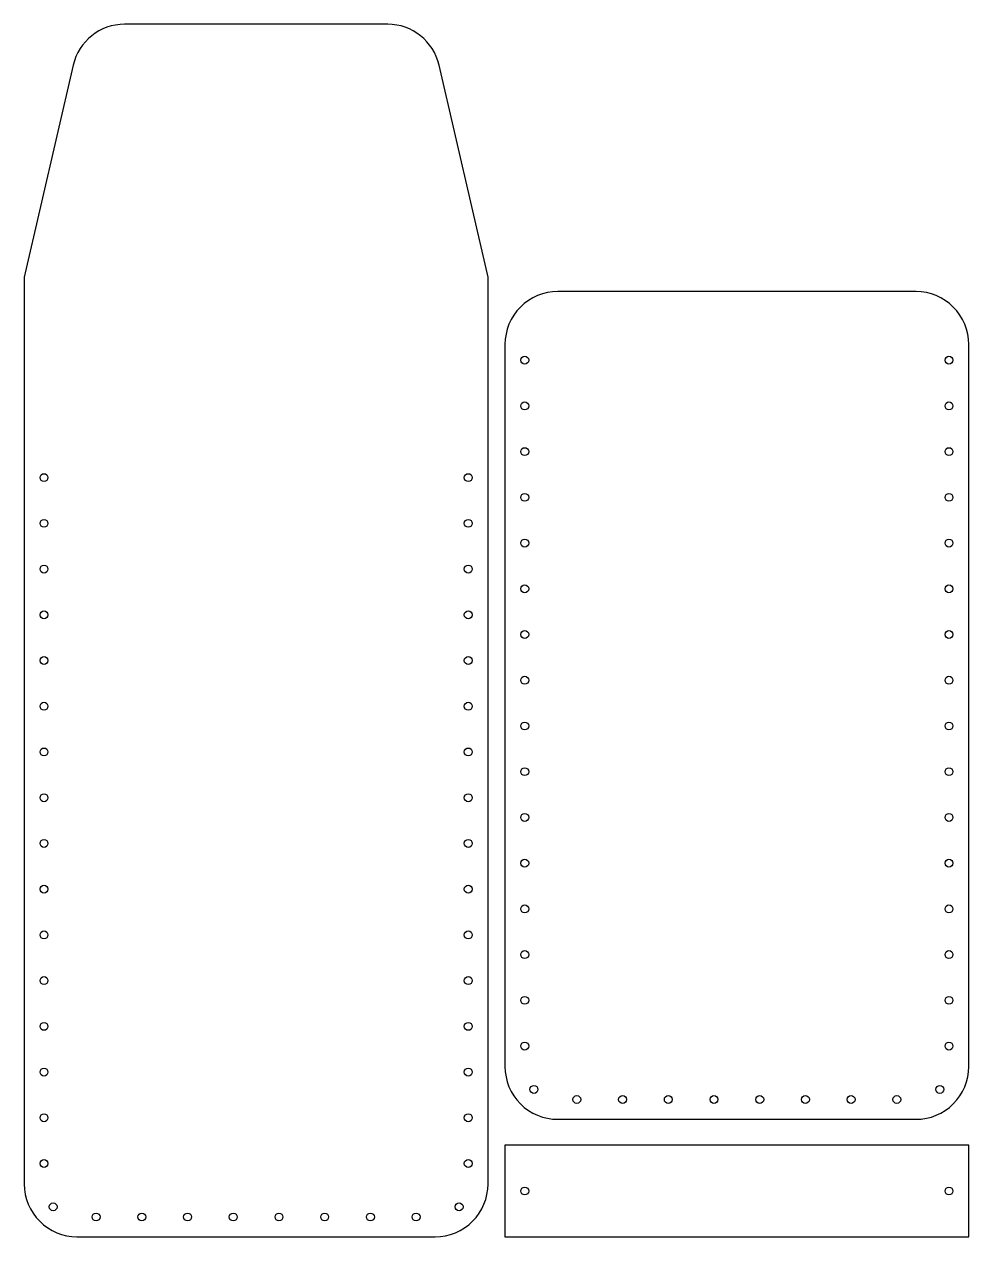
# Model space of a CAD drawing. Header units: millimetres. Extents: x 2231 to 2411, y 1325 to 1555.
import ezdxf

# ---------------------------------------------------------------- set-up
doc = ezdxf.new("R2010")
doc.units = ezdxf.units.MM

# ---------------------------------------------------------------- blocks, each defined once
blk = doc.blocks.new('*U3')
blk.add_circle((0, 0), 0.75)
blk = doc.blocks.new('*U4')
at = {"color": 0, "linetype": 'ByBlock', "lineweight": -2, "transparency": 16777216}
for p, rotation in [((2337.45, 1469.23), 270), ((2417.95, 1469.23), 90), ((2337.45, 1460.56), 270), ((2417.95, 1460.56), 90), ((2337.45, 1451.88), 270), ((2417.95, 1451.88), 90), ((2337.45, 1443.21), 270), ((2417.95, 1443.21), 90), ((2337.45, 1434.54), 270), ((2417.95, 1434.54), 90), ((2337.45, 1425.86), 270), ((2417.95, 1425.86), 90), ((2337.45, 1417.19), 270), ((2417.95, 1417.19), 90), ((2337.45, 1408.51), 270), ((2417.95, 1408.51), 90), ((2337.45, 1399.84), 270), ((2417.95, 1399.84), 90), ((2337.45, 1391.17), 270), ((2417.95, 1391.17), 90), ((2337.45, 1382.49), 270), ((2417.95, 1382.49), 90), ((2337.45, 1373.82), 270), ((2417.95, 1373.82), 90), ((2337.45, 1365.14), 270), ((2417.95, 1365.14), 90), ((2337.45, 1356.47), 270), ((2417.95, 1356.47), 90), ((2337.45, 1347.8), 270), ((2417.95, 1347.8), 90), ((2337.45, 1339.12), 270), ((2417.95, 1339.12), 90), ((2339.19, 1330.9), 313.8598947022684), ((2416.21, 1330.9), 46.14010529773182)]:
    blk.add_blockref('*U3', p, dxfattribs=dict(at, rotation=rotation))
for p in [(2347.34, 1328.98), (2356.01, 1328.98), (2364.69, 1328.98), (2373.36, 1328.98), (2382.04, 1328.98), (2390.71, 1328.98), (2399.38, 1328.98), (2408.06, 1328.98)]:
    blk.add_blockref('*U3', p, dxfattribs=at)
blk = doc.blocks.new('*U9')
blk.add_circle((0, 0), 0.75)
blk = doc.blocks.new('*U11')
at = {"color": 0, "linetype": 'ByBlock', "lineweight": -2, "transparency": 16777216}
for p, rotation in [((2337.45, 1469.23), 270), ((2417.95, 1469.23), 90), ((2337.45, 1460.56), 270), ((2417.95, 1460.56), 90), ((2337.45, 1451.88), 270), ((2417.95, 1451.88), 90), ((2337.45, 1443.21), 270), ((2417.95, 1443.21), 90), ((2337.45, 1434.54), 270), ((2417.95, 1434.54), 90), ((2337.45, 1425.86), 270), ((2417.95, 1425.86), 90), ((2337.45, 1417.19), 270), ((2417.95, 1417.19), 90), ((2337.45, 1408.51), 270), ((2417.95, 1408.51), 90), ((2337.45, 1399.84), 270), ((2417.95, 1399.84), 90), ((2337.45, 1391.17), 270), ((2417.95, 1391.17), 90), ((2337.45, 1382.49), 270), ((2417.95, 1382.49), 90), ((2337.45, 1373.82), 270), ((2417.95, 1373.82), 90), ((2337.45, 1365.14), 270), ((2417.95, 1365.14), 90), ((2337.45, 1356.47), 270), ((2417.95, 1356.47), 90), ((2337.45, 1347.8), 270), ((2417.95, 1347.8), 90), ((2337.45, 1339.12), 270), ((2417.95, 1339.12), 90), ((2339.19, 1330.9), 313.8598947022684), ((2416.21, 1330.9), 46.14010529773182)]:
    blk.add_blockref('*U9', p, dxfattribs=dict(at, rotation=rotation))
for p in [(2347.34, 1328.98), (2356.01, 1328.98), (2364.69, 1328.98), (2373.36, 1328.98), (2382.04, 1328.98), (2390.71, 1328.98), (2399.38, 1328.98), (2408.06, 1328.98)]:
    blk.add_blockref('*U9', p, dxfattribs=at)

msp = doc.modelspace()

# ---------------------------------------------------------------- linework, layer by layer
msp.add_lwpolyline([(2231.46, 1507.23), (2231.46, 1335.23, 0.414214), (2241.46, 1325.23), (2309.46, 1325.23, 0.414214), (2319.46, 1335.23), (2319.46, 1507.23), (2310.17, 1547.48, 0.349216), (2300.42, 1555.23), (2250.5, 1555.23, 0.349216), (2240.75, 1547.48)], format="xyb", close=True)
msp.add_lwpolyline([(2332.68, 1504.51, 0.414214), (2322.68, 1494.51), (2322.68, 1357.51, 0.414214), (2332.68, 1347.51), (2400.68, 1347.51, 0.414214), (2410.68, 1357.51), (2410.68, 1494.51, 0.414214), (2400.68, 1504.51), (2332.68, 1504.51)], format="xyb")
msp.add_lwpolyline([(2322.68, 1342.58), (2322.68, 1325.23), (2410.68, 1325.23), (2410.68, 1342.58)], close=True)
for centre in [(2326.43, 1333.91), (2406.93, 1333.91)]:
    msp.add_circle(centre, 0.75)

# ---------------------------------------------------------------- block references
for name, p in [('*U4', (-11.02, 22.28)), ('*U11', (-102.24, 0))]:
    msp.add_blockref(name, p)

doc.saveas('drawing.dxf')
